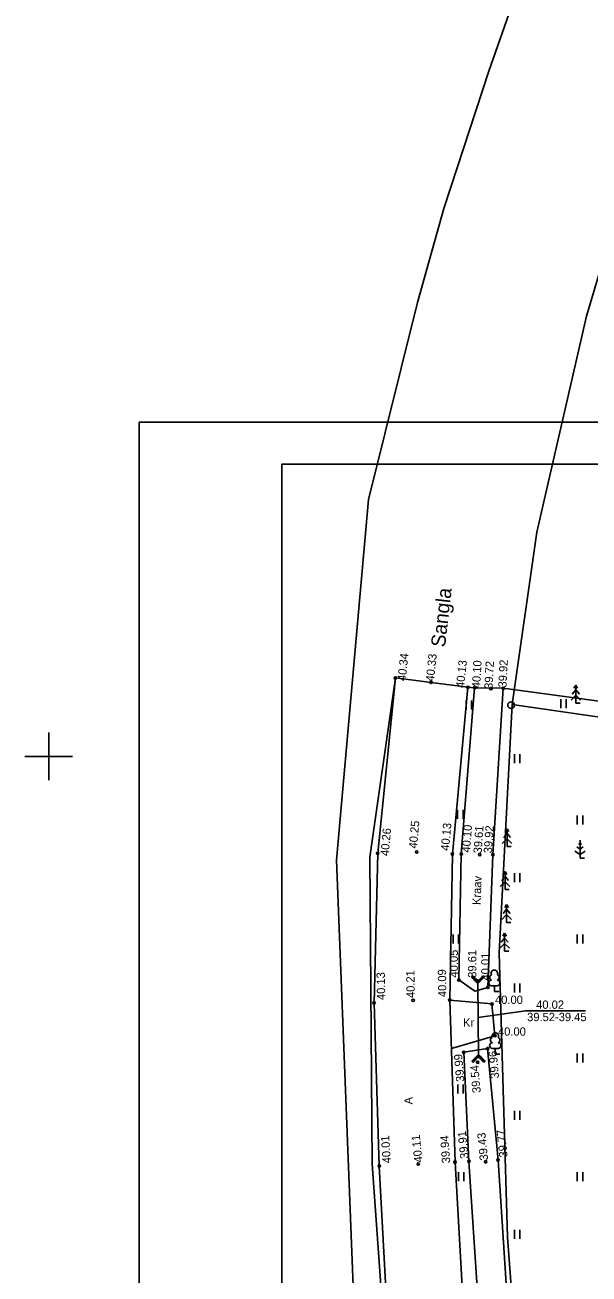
# Model space of a CAD drawing. Extents: x 627548 to 628091, y 6462846 to 6465213.
# Drawn here: x 627548 to 627595.4, y 6463056.5 to 6463161.5 of the extents above; entities that cross this region are included whole.
import ezdxf

# ---------------------------------------------------------------- set-up
doc = ezdxf.new("R2010")
doc.units = 0
for name, color, linetype in [('HALJASTUS', 7, 'Continuous'), ('KORGUS-EH2000', 7, 'Continuous'), ('MOOTPIIR', 7, 'Continuous'), ('PIIR', 7, 'Continuous'), ('PIIRIMLEITUD', 7, 'Continuous'), ('PUU', 7, 'Continuous'), ('TEE', 7, 'Continuous'), ('TRUUP', 7, 'Continuous'), ('VEEKOGU', 7, 'Continuous'), ('VORK', 7, 'Continuous'), ('VORMISTUS', 7, 'Continuous')]:
    doc.layers.add(name, color=color, linetype=linetype)

msp = doc.modelspace()

# ---------------------------------------------------------------- linework, layer by layer
at = {"layer": 'HALJASTUS'}
for p, q in [((627585.09, 6463104.7), (627585.09, 6463103.94)), ((627585.54, 6463104.7), (627585.54, 6463103.94)), ((627593.03, 6463104.82), (627593.03, 6463104.06)), ((627593.48, 6463104.82), (627593.48, 6463104.06)), ((627589.14, 6463100.19), (627589.14, 6463099.43)), ((627589.59, 6463100.19), (627589.59, 6463099.43)), ((627584.37, 6463095.51), (627584.37, 6463094.75)), ((627584.82, 6463095.51), (627584.82, 6463094.75)), ((627594.43, 6463095.02), (627594.43, 6463094.26)), ((627594.89, 6463095.02), (627594.89, 6463094.26)), ((627589.14, 6463090.19), (627589.14, 6463089.43)), ((627589.59, 6463090.19), (627589.59, 6463089.43)), ((627583.99, 6463085.02), (627583.99, 6463084.26)), ((627584.45, 6463085.02), (627584.45, 6463084.26)), ((627594.43, 6463085.02), (627594.43, 6463084.26)), ((627594.89, 6463085.02), (627594.89, 6463084.26)), ((627589.14, 6463080.91), (627589.14, 6463080.15)), ((627589.59, 6463080.91), (627589.59, 6463080.15)), ((627594.43, 6463075.02), (627594.43, 6463074.26)), ((627594.89, 6463075.02), (627594.89, 6463074.26)), ((627584.39, 6463072.4), (627584.39, 6463071.64)), ((627584.84, 6463072.4), (627584.84, 6463071.64)), ((627589.14, 6463070.19), (627589.14, 6463069.43)), ((627589.59, 6463070.19), (627589.59, 6463069.43)), ((627584.43, 6463065.02), (627584.43, 6463064.26)), ((627584.89, 6463065.02), (627584.89, 6463064.26)), ((627594.43, 6463065.02), (627594.43, 6463064.26)), ((627594.89, 6463065.02), (627594.89, 6463064.26)), ((627589.14, 6463060.19), (627589.14, 6463059.43)), ((627589.59, 6463060.19), (627589.59, 6463059.43))]:
    msp.add_line(p, q, dxfattribs=at)
at = {"layer": 'KORGUS-EH2000'}
for centre in [(627579.14, 6463106.6), (627582.14, 6463106.22), (627585.23, 6463105.82), (627585.8, 6463105.78), (627587.16, 6463105.7), (627588.2, 6463105.73), (627580.93, 6463091.97), (627577.65, 6463091.85), (627583.93, 6463091.78), (627584.67, 6463091.8), (627586.23, 6463091.74), (627587.34, 6463091.73), (627584.47, 6463081.2), (627586.03, 6463081.11), (627586.91, 6463080.57), (627580.63, 6463079.49), (627583.71, 6463079.5), (627577.35, 6463079.25), (627587.25, 6463079.18), (627587.5, 6463076.51), (627584.88, 6463075.11), (627586.88, 6463075.43), (627586.06, 6463074.27), (627581.06, 6463065.72), (627584.15, 6463065.87), (627585.32, 6463065.93), (627586.73, 6463065.9), (627587.77, 6463066.05), (627577.78, 6463065.54)]:
    msp.add_circle(centre, 0.1, dxfattribs=at)
at = {"layer": 'MOOTPIIR'}
msp.add_lwpolyline([(627579.14, 6463106.6), (627582.14, 6463106.22), (627585.23, 6463105.82), (627585.8, 6463105.78), (627588.2, 6463105.73), (627655.48, 6463096.6), (627653.89, 6463026.77), (627643.02, 6463026.78), (627590.61, 6463028.01), (627588.51, 6463028.03), (627586.75, 6463028.05), (627580.46, 6463028.11), (627579.87, 6463028.11), (627577.19, 6463065.71), (627576.98, 6463091.53)], close=True, dxfattribs=at)
at = {"layer": 'PIIR'}
msp.add_lwpolyline([(627616.38, 6463195.36), (627600.73, 6463155.6), (627595.19, 6463137.04), (627591.03, 6463118.85), (627588.95, 6463104.37), (627587.85, 6463083.48), (627588.56, 6463059.57), (627590.82, 6463029.12), (627594.74, 6462979.24), (627606.56, 6462849.63), (627589.32, 6462845.51), (627582.54, 6462934.79), (627574.25, 6463038.2), (627576.25, 6463038.25), (627574.18, 6463091.26), (627576.87, 6463121.62), (627581, 6463138.17), (627583.21, 6463146.07), (627587.03, 6463157.71), (627592, 6463171.96)], dxfattribs=at)
for points in [[(627600.73, 6463155.6), (627721.66, 6463135.54), (627708.61, 6463087.04), (627588.95, 6463104.37), (627591.03, 6463118.85), (627595.19, 6463137.04)], [(627588.95, 6463104.37), (627708.61, 6463087.04), (627696.04, 6463026.94), (627590.82, 6463029.12), (627588.56, 6463059.57), (627587.85, 6463083.48)]]:
    msp.add_lwpolyline(points, close=True, dxfattribs=at)
at = {"layer": 'PIIRIMLEITUD'}
msp.add_circle((627588.86, 6463104.31), 0.285, dxfattribs=at)
at = {"layer": 'PUU'}
for p, q in [((627594.3, 6463105.99), (627594.15, 6463105.74)), ((627594.45, 6463105.74), (627594.3, 6463105.99)), ((627594.3, 6463105.99), (627594.3, 6463104.49)), ((627594.3, 6463105.14), (627593.9, 6463104.74)), ((627594.3, 6463105.59), (627594, 6463105.24)), ((627594.6, 6463105.24), (627594.3, 6463105.59)), ((627594.7, 6463104.74), (627594.3, 6463105.14)), ((627594.66, 6463104.49), (627594.3, 6463104.49)), ((627588.52, 6463093.07), (627588.12, 6463092.67)), ((627588.52, 6463093.52), (627588.22, 6463093.17)), ((627588.52, 6463093.92), (627588.37, 6463093.67)), ((627588.67, 6463093.67), (627588.52, 6463093.92)), ((627588.52, 6463093.92), (627588.52, 6463092.42)), ((627588.82, 6463093.17), (627588.52, 6463093.52)), ((627588.92, 6463092.67), (627588.52, 6463093.07)), ((627588.88, 6463092.42), (627588.52, 6463092.42)), ((627594.23, 6463092.04), (627594.66, 6463091.76)), ((627594.66, 6463092.2), (627594.39, 6463092.38)), ((627594.66, 6463092.6), (627594.53, 6463092.68)), ((627594.66, 6463092.95), (627594.66, 6463091.45)), ((627594.78, 6463092.68), (627594.66, 6463092.6)), ((627594.92, 6463092.38), (627594.66, 6463092.2)), ((627594.66, 6463091.76), (627595.08, 6463092.04)), ((627595.02, 6463091.45), (627594.66, 6463091.45)), ((627588.35, 6463090.31), (627588.2, 6463090.06)), ((627588.5, 6463090.06), (627588.35, 6463090.31)), ((627588.35, 6463090.31), (627588.35, 6463088.81)), ((627588.35, 6463089.46), (627587.95, 6463089.06)), ((627588.35, 6463089.91), (627588.05, 6463089.56)), ((627588.65, 6463089.56), (627588.35, 6463089.91)), ((627588.75, 6463089.06), (627588.35, 6463089.46)), ((627588.71, 6463088.81), (627588.35, 6463088.81)), ((627588.49, 6463087.14), (627588.19, 6463086.79)), ((627588.49, 6463087.54), (627588.34, 6463087.29)), ((627588.64, 6463087.29), (627588.49, 6463087.54)), ((627588.49, 6463087.54), (627588.49, 6463086.04)), ((627588.79, 6463086.79), (627588.49, 6463087.14)), ((627588.49, 6463086.69), (627588.09, 6463086.29)), ((627588.89, 6463086.29), (627588.49, 6463086.69)), ((627588.85, 6463086.04), (627588.49, 6463086.04)), ((627588.32, 6463084.72), (627588.02, 6463084.37)), ((627588.32, 6463085.12), (627588.17, 6463084.87)), ((627588.47, 6463084.87), (627588.32, 6463085.12)), ((627588.32, 6463085.12), (627588.32, 6463083.62)), ((627588.62, 6463084.37), (627588.32, 6463084.72)), ((627588.32, 6463084.27), (627587.92, 6463083.87)), ((627588.72, 6463083.87), (627588.32, 6463084.27)), ((627588.68, 6463083.62), (627588.32, 6463083.62)), ((627587.7, 6463080.71), (627587.22, 6463080.71)), ((627587.46, 6463080.23), (627587.46, 6463080.71)), ((627587.84, 6463080.23), (627587.46, 6463080.23)), ((627587.77, 6463075.44), (627587.29, 6463075.44)), ((627587.53, 6463074.96), (627587.53, 6463075.44)), ((627587.91, 6463074.96), (627587.53, 6463074.96))]:
    msp.add_line(p, q, dxfattribs=at)
for centre, radius, start, end in [((627587.29, 6463081.41), 0.233, 109.0217, 253.1415), ((627587.46, 6463081.75), 0.277, 332.5799, 207.4201), ((627587.63, 6463081.41), 0.233, 286.8508, 70.9859), ((627587.22, 6463080.95), 0.238, 90.0016, 269.3953), ((627587.69, 6463080.95), 0.238, 270.6047, 89.9984), ((627587.36, 6463076.14), 0.233, 109.0217, 253.1415), ((627587.53, 6463076.48), 0.277, 332.5799, 207.4201), ((627587.7, 6463076.14), 0.233, 286.8508, 70.9859), ((627587.29, 6463075.68), 0.238, 90.0016, 269.3953), ((627587.77, 6463075.68), 0.238, 270.6047, 89.9984)]:
    msp.add_arc(centre, radius, start, end, dxfattribs=at)
at = {"layer": 'TEE'}
for points in [[(627579.14, 6463106.6), (627577.65, 6463091.85), (627577.35, 6463079.25), (627577.78, 6463065.54), (627578.53, 6463051.61), (627579.53, 6463039.25), (627580.46, 6463028.11)], [(627585.23, 6463105.82), (627583.93, 6463091.78), (627583.71, 6463079.5), (627584.15, 6463065.87), (627584.94, 6463051.95), (627585.84, 6463039.32), (627586.75, 6463028.05)], [(627583.71, 6463079.5), (627587.25, 6463079.18), (627587.5, 6463076.51), (627583.84, 6463075.44)]]:
    msp.add_lwpolyline(points, dxfattribs=at)
at = {"layer": 'TRUUP'}
for p, q in [((627585.62, 6463081.55), (627585.52, 6463081.44)), ((627585.58, 6463081.51), (627585.65, 6463081.33)), ((627585.6, 6463081.53), (627585.69, 6463081.29)), ((627585.62, 6463081.55), (627586.08, 6463081.1)), ((627585.62, 6463081.55), (627585.72, 6463081.25)), ((627585.66, 6463081.51), (627585.76, 6463081.21)), ((627586.08, 6463081.1), (627586.52, 6463081.55)), ((627586.08, 6463081), (627586.57, 6463081.5)), ((627586.48, 6463081.51), (627586.53, 6463081.36)), ((627586.5, 6463081.53), (627586.55, 6463081.38)), ((627586.52, 6463081.55), (627586.63, 6463081.45)), ((627586.52, 6463081.55), (627586.57, 6463081.4)), ((627586.56, 6463081.52), (627586.59, 6463081.42)), ((627585.52, 6463081.44), (627586.08, 6463080.9)), ((627585.55, 6463081.47), (627585.57, 6463081.4)), ((627585.56, 6463081.49), (627585.61, 6463081.37)), ((627585.57, 6463081.5), (627586.08, 6463081)), ((627585.7, 6463081.47), (627585.8, 6463081.17)), ((627585.74, 6463081.43), (627585.84, 6463081.13)), ((627585.78, 6463081.39), (627585.88, 6463081.09)), ((627585.82, 6463081.35), (627585.92, 6463081.05)), ((627585.86, 6463081.31), (627585.96, 6463081.01)), ((627585.9, 6463081.28), (627586, 6463080.98)), ((627585.94, 6463081.24), (627586.04, 6463080.94)), ((627585.98, 6463081.2), (627586.08, 6463080.9)), ((627586.02, 6463081.16), (627586.1, 6463080.92)), ((627586.06, 6463081.12), (627586.12, 6463080.94)), ((627586.08, 6463080.9), (627586.63, 6463081.45)), ((627586.08, 6463081), (627586.12, 6463074.82)), ((627586.09, 6463081.11), (627586.14, 6463080.96)), ((627586.11, 6463081.13), (627586.16, 6463080.98)), ((627586.13, 6463081.15), (627586.18, 6463081)), ((627586.15, 6463081.17), (627586.2, 6463081.02)), ((627586.17, 6463081.19), (627586.22, 6463081.04)), ((627586.19, 6463081.21), (627586.24, 6463081.06)), ((627586.21, 6463081.23), (627586.26, 6463081.08)), ((627586.23, 6463081.25), (627586.28, 6463081.1)), ((627586.25, 6463081.27), (627586.3, 6463081.12)), ((627586.26, 6463081.29), (627586.32, 6463081.14)), ((627586.28, 6463081.31), (627586.34, 6463081.16)), ((627586.3, 6463081.33), (627586.36, 6463081.18)), ((627586.32, 6463081.35), (627586.37, 6463081.2)), ((627586.34, 6463081.37), (627586.39, 6463081.22)), ((627586.36, 6463081.39), (627586.41, 6463081.24)), ((627586.38, 6463081.41), (627586.43, 6463081.26)), ((627586.4, 6463081.43), (627586.45, 6463081.28)), ((627586.42, 6463081.45), (627586.47, 6463081.3)), ((627586.44, 6463081.47), (627586.49, 6463081.32)), ((627586.46, 6463081.49), (627586.51, 6463081.34)), ((627586.6, 6463081.48), (627586.61, 6463081.44)), ((627586.12, 6463074.92), (627585.57, 6463074.36)), ((627585.68, 6463074.26), (627585.57, 6463074.36)), ((627585.6, 6463074.33), (627585.59, 6463074.38)), ((627585.64, 6463074.3), (627585.61, 6463074.4)), ((627586.12, 6463074.82), (627585.62, 6463074.31)), ((627585.68, 6463074.27), (627585.63, 6463074.42)), ((627585.7, 6463074.29), (627585.65, 6463074.44)), ((627585.72, 6463074.31), (627585.67, 6463074.46)), ((627586.12, 6463074.72), (627585.68, 6463074.26)), ((627585.74, 6463074.33), (627585.69, 6463074.48)), ((627585.76, 6463074.35), (627585.71, 6463074.5)), ((627585.78, 6463074.37), (627585.73, 6463074.52)), ((627585.8, 6463074.39), (627585.75, 6463074.54)), ((627585.82, 6463074.41), (627585.77, 6463074.56)), ((627585.84, 6463074.43), (627585.78, 6463074.58)), ((627585.86, 6463074.45), (627585.8, 6463074.6)), ((627585.88, 6463074.47), (627585.82, 6463074.62)), ((627585.89, 6463074.49), (627585.84, 6463074.64)), ((627585.91, 6463074.51), (627585.86, 6463074.66)), ((627585.93, 6463074.53), (627585.88, 6463074.68)), ((627585.95, 6463074.55), (627585.9, 6463074.7)), ((627585.97, 6463074.57), (627585.92, 6463074.72)), ((627585.99, 6463074.59), (627585.94, 6463074.74)), ((627586.01, 6463074.61), (627585.96, 6463074.76)), ((627586.03, 6463074.63), (627585.98, 6463074.78)), ((627586.05, 6463074.65), (627586, 6463074.8)), ((627586.07, 6463074.67), (627586.02, 6463074.82)), ((627586.09, 6463074.69), (627586.04, 6463074.84)), ((627586.11, 6463074.71), (627586.06, 6463074.86)), ((627586.14, 6463074.7), (627586.08, 6463074.88)), ((627586.18, 6463074.66), (627586.1, 6463074.9)), ((627586.67, 6463074.37), (627586.12, 6463074.92)), ((627586.22, 6463074.62), (627586.12, 6463074.92)), ((627586.62, 6463074.32), (627586.12, 6463074.82)), ((627586.57, 6463074.27), (627586.12, 6463074.72)), ((627586.26, 6463074.58), (627586.16, 6463074.88)), ((627586.3, 6463074.54), (627586.2, 6463074.84)), ((627586.34, 6463074.5), (627586.24, 6463074.8)), ((627586.38, 6463074.47), (627586.28, 6463074.77)), ((627586.42, 6463074.43), (627586.32, 6463074.73)), ((627586.46, 6463074.39), (627586.36, 6463074.69)), ((627586.5, 6463074.35), (627586.39, 6463074.65)), ((627586.54, 6463074.31), (627586.43, 6463074.61)), ((627586.58, 6463074.27), (627586.47, 6463074.57)), ((627586.59, 6463074.29), (627586.51, 6463074.53)), ((627586.61, 6463074.31), (627586.55, 6463074.49)), ((627586.57, 6463074.27), (627586.67, 6463074.37)), ((627586.63, 6463074.33), (627586.59, 6463074.45)), ((627586.65, 6463074.35), (627586.63, 6463074.42))]:
    msp.add_line(p, q, dxfattribs=at)
msp.add_lwpolyline([(627586.1, 6463078.03), (627590.07, 6463078.6), (627595.13, 6463078.6)], dxfattribs=at)
at = {"layer": 'VEEKOGU'}
for points in [[(627585.8, 6463105.78), (627584.67, 6463091.8), (627584.47, 6463081.2), (627585.82, 6463080.26), (627586.91, 6463080.57), (627587.34, 6463091.73), (627588.2, 6463105.73)], [(627588.51, 6463028.03), (627587.15, 6463039.23), (627586.24, 6463051.95), (627585.32, 6463065.93), (627584.88, 6463075.11), (627586.88, 6463075.43), (627587.77, 6463066.05), (627588.68, 6463052.18), (627589.82, 6463039.25), (627590.61, 6463028.01)]]:
    msp.add_lwpolyline(points, dxfattribs=at)
at = {"layer": 'VORK'}
for p, q in [((627550, 6463102), (627550, 6463098)), ((627548, 6463100), (627552, 6463100))]:
    msp.add_line(p, q, dxfattribs=at)
at = {"layer": 'VORMISTUS'}
for points in [[(627557.6, 6463128.11), (627557.6, 6462979.61), (627767.6, 6462979.61), (627767.6, 6463128.11)], [(627569.6, 6462983.14), (627569.6, 6463124.59), (627764.1, 6463124.59), (627764.1, 6462983.14)]]:
    msp.add_lwpolyline(points, close=True, dxfattribs=at)

# ---------------------------------------------------------------- texts
at = {"layer": 'KORGUS-EH2000'}
for s, rotation, p in [(' 40.34', 84, (627579.97, 6463106.05)), (' 40.33', 84, (627582.35, 6463106.01)), (' 40.13', 84, (627584.88, 6463105.47)), (' 40.10', 87, (627586.25, 6463105.46)), (' 39.72', 87, (627587.29, 6463105.4)), (' 39.92', 87, (627588.46, 6463105.52)), (' 40.25', 85, (627580.93, 6463091.97)), (' 40.13', 85, (627583.62, 6463091.78)), (' 40.10', 85.7932, (627585.39, 6463091.63)), (' 39.61', 86, (627586.37, 6463091.56)), (' 39.92', 86, (627587.23, 6463091.57)), (' 40.26', 85, (627578.55, 6463091.34)), (' 40.05', 90, (627584.39, 6463081.14)), (' 39.61', 90, (627585.94, 6463081.12)), (' 40.01', 90, (627587.05, 6463080.89)), (' 40.13', 91, (627578.29, 6463079.25)), (' 40.21', 91, (627580.78, 6463079.42)), (' 40.09', 91, (627583.44, 6463079.5)), (' 39.96', 95, (627587.88, 6463072.67)), (' 39.99', 95, (627584.97, 6463072.4)), (' 39.54', 95, (627586.34, 6463071.46)), (' 40.01', 94, (627578.79, 6463065.54)), (' 40.11', 95.8626, (627581.45, 6463065.62)), (' 39.94', 94, (627583.77, 6463065.54)), (' 39.91', 95.77, (627585.32, 6463065.93)), (' 39.43', 95.7749, (627586.96, 6463065.79)), (' 39.77', 95.77, (627588.6, 6463066.05))]:
    msp.add_text(s, height=0.7, rotation=rotation, dxfattribs=at).set_placement(p)
for p in [(627587.25, 6463079.18), (627587.5, 6463076.51)]:
    msp.add_text(' 40.00', height=0.7, dxfattribs=at).set_placement(p)
at = {"layer": 'TEE'}
for s, height, rotation, p in [('Sangla', 1.2, 83.4988, (627583.31, 6463109.14)), ('A', 0.7, 90, (627580.58, 6463070.73))]:
    msp.add_text(s, height=height, rotation=rotation, dxfattribs=at).set_placement(p)
msp.add_text('Kr', height=0.7, dxfattribs=at).set_placement((627584.82, 6463077.26))
at = {"layer": 'TRUUP'}
for s, p in [('40.02', (627590.97, 6463078.77)), ('39.52-39.45', (627590.21, 6463077.73))]:
    msp.add_text(s, height=0.7, dxfattribs=at).set_placement(p)
at = {"layer": 'VEEKOGU'}
msp.add_text('Kraav', height=0.7, rotation=88, dxfattribs=at).set_placement((627586.3, 6463087.49))

doc.saveas('drawing.dxf')
